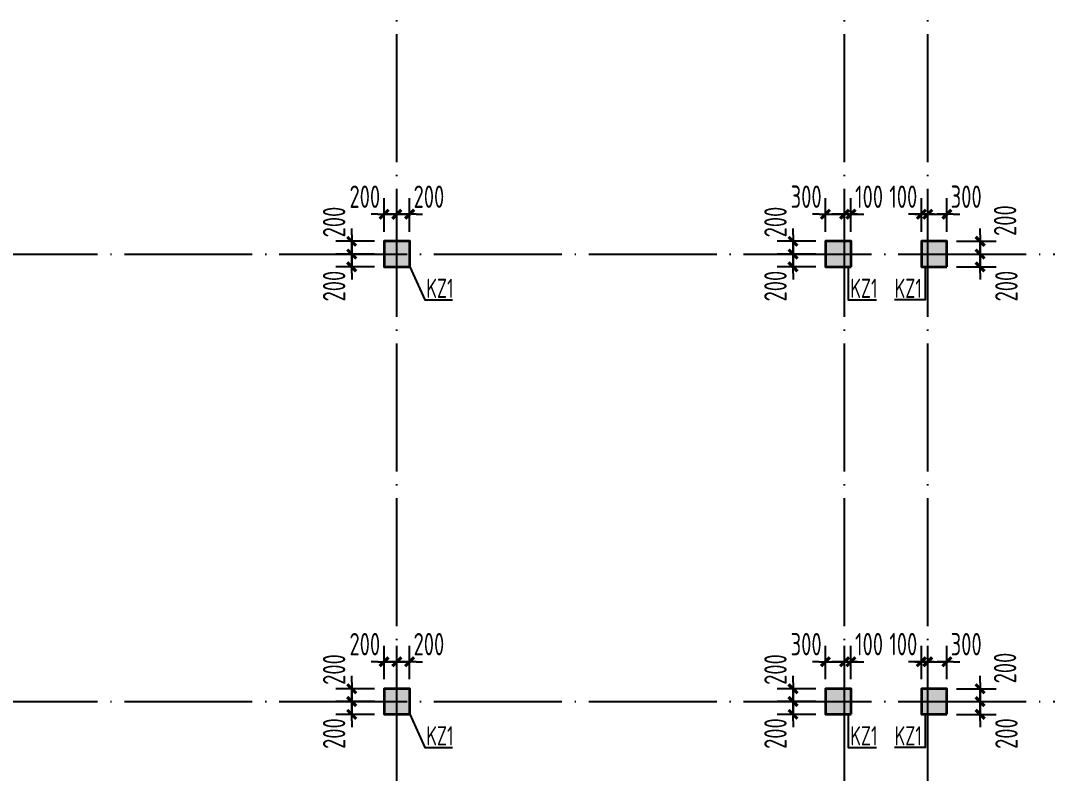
# Model space of a CAD drawing. Extents: x 8243024 to 8945023, y 669070 to 951310.
# Drawn here: x 8487378 to 8503434, y 757401 to 769180 of the extents above; entities that cross this region are included whole.
import ezdxf

# ---------------------------------------------------------------- set-up
doc = ezdxf.new("R2010")
doc.units = 0
doc.header["$LTSCALE"] = 1000
doc.linetypes.add('DOTE', pattern=[2.42, 2, -0.2, 0.02, -0.2])
doc.layers.get('0').update_dxf_attribs({"linetype": 'CONTINUOUS'})
doc.layers.get('Defpoints').update_dxf_attribs({"linetype": 'CONTINUOUS'})
for name, color, linetype in [('DIM', 3, 'CONTINUOUS'), ('DOTE', 1, 'DOTE'), ('PUB_TEXT', 7, 'CONTINUOUS'), ('柱涂实', 54, 'CONTINUOUS')]:
    doc.layers.add(name, color=color, linetype=linetype)
doc.layers.add('柱', color=2, linetype='CONTINUOUS', lineweight=35)
doc.styles.add('HZTXT', font='tssdeng.shx', dxfattribs={"width": 0.75, "bigfont": 'HZTXT.shx'})
doc.styles.add('TSSD_Dimension', font='Tssdeng.shx', dxfattribs={"width": 0.7, "bigfont": 'tssdchn.shx'})
doc.dimstyles.new('TSSD_100_100$0', dxfattribs={"dimtxt": 350, "dimasz": 100, "dimexe": 250, "dimexo": 150, "dimgap": 100, "dimtad": 1, "dimdec": 0, "dimzin": 0, "dimdsep": 46, "dimtxsty": 'TSSD_Dimension', "dimblk": '_TSDBK', "dimblk1": '_TSDBK', "dimblk2": '_TSDBK', "dimsah": 1, "dimcen": 0, "dimclrt": 7, "dimadec": 0, "dimazin": 0, "dimtfac": 1, "dimtdec": 0, "dimtix": 1, "dimtmove": 2, "dimatfit": 3, "dimldrblk": '_TSDBK', "dimfxl": 0, "dimtolj": 1, "dimtzin": 0, "dimarcsym": 0})

# ---------------------------------------------------------------- blocks, each defined once
blk = doc.blocks.new('_TSDBK')
blk.add_line((-1, 0), (1.5, 0))
at = {"const_width": 0.5}
blk.add_lwpolyline([(-0.7, -0.7), (0.7, 0.7)], dxfattribs=at)
blk = doc.blocks.new('*D2154')
at = {"layer": 'Defpoints', "color": 0}
for p in [(8499962, 765726), (8499456, 765526), (8499962, 765526)]:
    blk.add_point(p, dxfattribs=at)
at = {"layer": 'DIM', "color": 0, "lineweight": -2}
for p, q in [((8499456, 765826), (8499456, 765926)), ((8499812, 765726), (8499206, 765726)), ((8499456, 765726), (8499456, 765526)), ((8499812, 765526), (8499206, 765526)), ((8499456, 765426), (8499456, 765326))]:
    blk.add_line(p, q, dxfattribs=at)
at = {"layer": 'DIM', "color": 0, "lineweight": -2, "xscale": 100, "yscale": 100, "zscale": 100}
for p, rotation in [((8499456, 765726), 270), ((8499456, 765526), 90)]:
    blk.add_blockref('_TSDBK', p, dxfattribs=dict(at, rotation=rotation))
at = {"layer": 'DIM', "color": 7, "insert": (8499181, 766027), "char_height": 350, "attachment_point": 5, "rotation": 90, "style": 'TSSD_Dimension'}
blk.add_mtext('\\A1;200', dxfattribs=at)
blk = doc.blocks.new('*D2155')
at = {"layer": 'Defpoints', "color": 0}
for p in [(8499962, 765526), (8499456, 765326), (8499962, 765326)]:
    blk.add_point(p, dxfattribs=at)
at = {"layer": 'DIM', "color": 0, "lineweight": -2}
for p, q in [((8499456, 765626), (8499456, 765726)), ((8499812, 765526), (8499206, 765526)), ((8499456, 765526), (8499456, 765326)), ((8499812, 765326), (8499206, 765326)), ((8499456, 765226), (8499456, 765126))]:
    blk.add_line(p, q, dxfattribs=at)
at = {"layer": 'DIM', "color": 0, "lineweight": -2, "xscale": 100, "yscale": 100, "zscale": 100}
for p, rotation in [((8499456, 765526), 270), ((8499456, 765326), 90)]:
    blk.add_blockref('_TSDBK', p, dxfattribs=dict(at, rotation=rotation))
at = {"layer": 'DIM', "color": 7, "insert": (8499181, 765025), "char_height": 350, "attachment_point": 5, "rotation": 90, "style": 'TSSD_Dimension'}
blk.add_mtext('\\A1;200', dxfattribs=at)
blk = doc.blocks.new('*D2156')
at = {"layer": 'Defpoints', "color": 0}
for p in [(8500362, 766149), (8500262, 765726), (8500362, 765726)]:
    blk.add_point(p, dxfattribs=at)
at = {"layer": 'DIM', "color": 0, "lineweight": -2}
for p, q in [((8500262, 765876), (8500262, 766399)), ((8500362, 765876), (8500362, 766399)), ((8500162, 766149), (8500062, 766149)), ((8500262, 766149), (8500362, 766149)), ((8500462, 766149), (8500562, 766149))]:
    blk.add_line(p, q, dxfattribs=at)
at = {"layer": 'DIM', "color": 0, "lineweight": -2, "xscale": 100, "yscale": 100, "zscale": 100}
blk.add_blockref('_TSDBK', (8500262, 766149), dxfattribs=at)
at = {"layer": 'DIM', "color": 0, "lineweight": -2, "xscale": 100, "yscale": 100, "zscale": 100, "rotation": 180}
blk.add_blockref('_TSDBK', (8500362, 766149), dxfattribs=at)
at = {"layer": 'DIM', "color": 7, "insert": (8500645, 766424), "char_height": 350, "attachment_point": 5, "style": 'TSSD_Dimension'}
blk.add_mtext('\\A1;100', dxfattribs=at)
blk = doc.blocks.new('*D2157')
at = {"layer": 'Defpoints', "color": 0}
for p in [(8500262, 766149), (8499962, 765726), (8500262, 765726)]:
    blk.add_point(p, dxfattribs=at)
at = {"layer": 'DIM', "color": 0, "lineweight": -2}
for p, q in [((8499962, 765876), (8499962, 766399)), ((8500262, 765876), (8500262, 766399)), ((8499862, 766149), (8499762, 766149)), ((8499962, 766149), (8500262, 766149)), ((8500362, 766149), (8500462, 766149))]:
    blk.add_line(p, q, dxfattribs=at)
at = {"layer": 'DIM', "color": 0, "lineweight": -2, "xscale": 100, "yscale": 100, "zscale": 100}
blk.add_blockref('_TSDBK', (8499962, 766149), dxfattribs=at)
at = {"layer": 'DIM', "color": 0, "lineweight": -2, "xscale": 100, "yscale": 100, "zscale": 100, "rotation": 180}
blk.add_blockref('_TSDBK', (8500262, 766149), dxfattribs=at)
at = {"layer": 'DIM', "color": 7, "insert": (8499661, 766424), "char_height": 350, "attachment_point": 5, "style": 'TSSD_Dimension'}
blk.add_mtext('\\A1;300', dxfattribs=at)
blk = doc.blocks.new('*D2158')
at = {"layer": 'Defpoints', "color": 0}
for p in [(8501862, 766149), (8501562, 765726), (8501862, 765726)]:
    blk.add_point(p, dxfattribs=at)
at = {"layer": 'DIM', "color": 0, "lineweight": -2}
for p, q in [((8501562, 765876), (8501562, 766399)), ((8501862, 765876), (8501862, 766399)), ((8501462, 766149), (8501362, 766149)), ((8501562, 766149), (8501862, 766149)), ((8501962, 766149), (8502062, 766149))]:
    blk.add_line(p, q, dxfattribs=at)
at = {"layer": 'DIM', "color": 0, "lineweight": -2, "xscale": 100, "yscale": 100, "zscale": 100}
blk.add_blockref('_TSDBK', (8501562, 766149), dxfattribs=at)
at = {"layer": 'DIM', "color": 0, "lineweight": -2, "xscale": 100, "yscale": 100, "zscale": 100, "rotation": 180}
blk.add_blockref('_TSDBK', (8501862, 766149), dxfattribs=at)
at = {"layer": 'DIM', "color": 7, "insert": (8502163, 766424), "char_height": 350, "attachment_point": 5, "style": 'TSSD_Dimension'}
blk.add_mtext('\\A1;300', dxfattribs=at)
blk = doc.blocks.new('*D2159')
at = {"layer": 'Defpoints', "color": 0}
for p in [(8501562, 766149), (8501462, 765726), (8501562, 765726)]:
    blk.add_point(p, dxfattribs=at)
at = {"layer": 'DIM', "color": 0, "lineweight": -2}
for p, q in [((8501462, 765876), (8501462, 766399)), ((8501562, 765876), (8501562, 766399)), ((8501362, 766149), (8501262, 766149)), ((8501462, 766149), (8501562, 766149)), ((8501662, 766149), (8501762, 766149))]:
    blk.add_line(p, q, dxfattribs=at)
at = {"layer": 'DIM', "color": 0, "lineweight": -2, "xscale": 100, "yscale": 100, "zscale": 100}
blk.add_blockref('_TSDBK', (8501462, 766149), dxfattribs=at)
at = {"layer": 'DIM', "color": 0, "lineweight": -2, "xscale": 100, "yscale": 100, "zscale": 100, "rotation": 180}
blk.add_blockref('_TSDBK', (8501562, 766149), dxfattribs=at)
at = {"layer": 'DIM', "color": 7, "insert": (8501180, 766424), "char_height": 350, "attachment_point": 5, "style": 'TSSD_Dimension'}
blk.add_mtext('\\A1;100', dxfattribs=at)
blk = doc.blocks.new('*D2160')
at = {"layer": 'Defpoints', "color": 0}
for p in [(8501862, 765726), (8501862, 765526), (8502381, 765526)]:
    blk.add_point(p, dxfattribs=at)
at = {"layer": 'DIM', "color": 0, "lineweight": -2}
for p, q in [((8502381, 765826), (8502381, 765926)), ((8502012, 765726), (8502631, 765726)), ((8502381, 765726), (8502381, 765526)), ((8502012, 765526), (8502631, 765526)), ((8502381, 765426), (8502381, 765326))]:
    blk.add_line(p, q, dxfattribs=at)
at = {"layer": 'DIM', "color": 0, "lineweight": -2, "xscale": 100, "yscale": 100, "zscale": 100}
for p, rotation in [((8502381, 765726), 270), ((8502381, 765526), 90)]:
    blk.add_blockref('_TSDBK', p, dxfattribs=dict(at, rotation=rotation))
at = {"layer": 'DIM', "color": 7, "insert": (8502771, 766050), "char_height": 350, "attachment_point": 5, "rotation": 90, "style": 'TSSD_Dimension'}
blk.add_mtext('\\A1;200', dxfattribs=at)
blk = doc.blocks.new('*D2161')
at = {"layer": 'Defpoints', "color": 0}
for p in [(8501862, 765526), (8501862, 765326), (8502381, 765326)]:
    blk.add_point(p, dxfattribs=at)
at = {"layer": 'DIM', "color": 0, "lineweight": -2}
for p, q in [((8502381, 765626), (8502381, 765726)), ((8502012, 765526), (8502631, 765526)), ((8502381, 765526), (8502381, 765326)), ((8502012, 765326), (8502631, 765326)), ((8502381, 765226), (8502381, 765126))]:
    blk.add_line(p, q, dxfattribs=at)
at = {"layer": 'DIM', "color": 0, "lineweight": -2, "xscale": 100, "yscale": 100, "zscale": 100}
for p, rotation in [((8502381, 765526), 270), ((8502381, 765326), 90)]:
    blk.add_blockref('_TSDBK', p, dxfattribs=dict(at, rotation=rotation))
at = {"layer": 'DIM', "color": 7, "insert": (8502792, 765025), "char_height": 350, "attachment_point": 5, "rotation": 90, "style": 'TSSD_Dimension'}
blk.add_mtext('\\A1;200', dxfattribs=at)
blk = doc.blocks.new('*D2162')
at = {"layer": 'Defpoints', "color": 0}
for p in [(8499962, 758726), (8499456, 758526), (8499962, 758526)]:
    blk.add_point(p, dxfattribs=at)
at = {"layer": 'DIM', "color": 0, "lineweight": -2}
for p, q in [((8499456, 758826), (8499456, 758926)), ((8499812, 758726), (8499206, 758726)), ((8499456, 758726), (8499456, 758526)), ((8499812, 758526), (8499206, 758526)), ((8499456, 758426), (8499456, 758326))]:
    blk.add_line(p, q, dxfattribs=at)
at = {"layer": 'DIM', "color": 0, "lineweight": -2, "xscale": 100, "yscale": 100, "zscale": 100}
for p, rotation in [((8499456, 758726), 270), ((8499456, 758526), 90)]:
    blk.add_blockref('_TSDBK', p, dxfattribs=dict(at, rotation=rotation))
at = {"layer": 'DIM', "color": 7, "insert": (8499181, 759027), "char_height": 350, "attachment_point": 5, "rotation": 90, "style": 'TSSD_Dimension'}
blk.add_mtext('\\A1;200', dxfattribs=at)
blk = doc.blocks.new('*D2163')
at = {"layer": 'Defpoints', "color": 0}
for p in [(8499962, 758526), (8499456, 758326), (8499962, 758326)]:
    blk.add_point(p, dxfattribs=at)
at = {"layer": 'DIM', "color": 0, "lineweight": -2}
for p, q in [((8499456, 758626), (8499456, 758726)), ((8499812, 758526), (8499206, 758526)), ((8499456, 758526), (8499456, 758326)), ((8499812, 758326), (8499206, 758326)), ((8499456, 758226), (8499456, 758126))]:
    blk.add_line(p, q, dxfattribs=at)
at = {"layer": 'DIM', "color": 0, "lineweight": -2, "xscale": 100, "yscale": 100, "zscale": 100}
for p, rotation in [((8499456, 758526), 270), ((8499456, 758326), 90)]:
    blk.add_blockref('_TSDBK', p, dxfattribs=dict(at, rotation=rotation))
at = {"layer": 'DIM', "color": 7, "insert": (8499181, 758025), "char_height": 350, "attachment_point": 5, "rotation": 90, "style": 'TSSD_Dimension'}
blk.add_mtext('\\A1;200', dxfattribs=at)
blk = doc.blocks.new('*D2164')
at = {"layer": 'Defpoints', "color": 0}
for p in [(8500362, 759149), (8500262, 758726), (8500362, 758726)]:
    blk.add_point(p, dxfattribs=at)
at = {"layer": 'DIM', "color": 0, "lineweight": -2}
for p, q in [((8500262, 758876), (8500262, 759399)), ((8500362, 758876), (8500362, 759399)), ((8500162, 759149), (8500062, 759149)), ((8500262, 759149), (8500362, 759149)), ((8500462, 759149), (8500562, 759149))]:
    blk.add_line(p, q, dxfattribs=at)
at = {"layer": 'DIM', "color": 0, "lineweight": -2, "xscale": 100, "yscale": 100, "zscale": 100}
blk.add_blockref('_TSDBK', (8500262, 759149), dxfattribs=at)
at = {"layer": 'DIM', "color": 0, "lineweight": -2, "xscale": 100, "yscale": 100, "zscale": 100, "rotation": 180}
blk.add_blockref('_TSDBK', (8500362, 759149), dxfattribs=at)
at = {"layer": 'DIM', "color": 7, "insert": (8500645, 759424), "char_height": 350, "attachment_point": 5, "style": 'TSSD_Dimension'}
blk.add_mtext('\\A1;100', dxfattribs=at)
blk = doc.blocks.new('*D2165')
at = {"layer": 'Defpoints', "color": 0}
for p in [(8500262, 759149), (8499962, 758726), (8500262, 758726)]:
    blk.add_point(p, dxfattribs=at)
at = {"layer": 'DIM', "color": 0, "lineweight": -2}
for p, q in [((8499962, 758876), (8499962, 759399)), ((8500262, 758876), (8500262, 759399)), ((8499862, 759149), (8499762, 759149)), ((8499962, 759149), (8500262, 759149)), ((8500362, 759149), (8500462, 759149))]:
    blk.add_line(p, q, dxfattribs=at)
at = {"layer": 'DIM', "color": 0, "lineweight": -2, "xscale": 100, "yscale": 100, "zscale": 100}
blk.add_blockref('_TSDBK', (8499962, 759149), dxfattribs=at)
at = {"layer": 'DIM', "color": 0, "lineweight": -2, "xscale": 100, "yscale": 100, "zscale": 100, "rotation": 180}
blk.add_blockref('_TSDBK', (8500262, 759149), dxfattribs=at)
at = {"layer": 'DIM', "color": 7, "insert": (8499661, 759424), "char_height": 350, "attachment_point": 5, "style": 'TSSD_Dimension'}
blk.add_mtext('\\A1;300', dxfattribs=at)
blk = doc.blocks.new('*D2166')
at = {"layer": 'Defpoints', "color": 0}
for p in [(8501862, 759149), (8501562, 758726), (8501862, 758726)]:
    blk.add_point(p, dxfattribs=at)
at = {"layer": 'DIM', "color": 0, "lineweight": -2}
for p, q in [((8501562, 758876), (8501562, 759399)), ((8501862, 758876), (8501862, 759399)), ((8501462, 759149), (8501362, 759149)), ((8501562, 759149), (8501862, 759149)), ((8501962, 759149), (8502062, 759149))]:
    blk.add_line(p, q, dxfattribs=at)
at = {"layer": 'DIM', "color": 0, "lineweight": -2, "xscale": 100, "yscale": 100, "zscale": 100}
blk.add_blockref('_TSDBK', (8501562, 759149), dxfattribs=at)
at = {"layer": 'DIM', "color": 0, "lineweight": -2, "xscale": 100, "yscale": 100, "zscale": 100, "rotation": 180}
blk.add_blockref('_TSDBK', (8501862, 759149), dxfattribs=at)
at = {"layer": 'DIM', "color": 7, "insert": (8502163, 759424), "char_height": 350, "attachment_point": 5, "style": 'TSSD_Dimension'}
blk.add_mtext('\\A1;300', dxfattribs=at)
blk = doc.blocks.new('*D2167')
at = {"layer": 'Defpoints', "color": 0}
for p in [(8501562, 759149), (8501462, 758726), (8501562, 758726)]:
    blk.add_point(p, dxfattribs=at)
at = {"layer": 'DIM', "color": 0, "lineweight": -2}
for p, q in [((8501462, 758876), (8501462, 759399)), ((8501562, 758876), (8501562, 759399)), ((8501362, 759149), (8501262, 759149)), ((8501462, 759149), (8501562, 759149)), ((8501662, 759149), (8501762, 759149))]:
    blk.add_line(p, q, dxfattribs=at)
at = {"layer": 'DIM', "color": 0, "lineweight": -2, "xscale": 100, "yscale": 100, "zscale": 100}
blk.add_blockref('_TSDBK', (8501462, 759149), dxfattribs=at)
at = {"layer": 'DIM', "color": 0, "lineweight": -2, "xscale": 100, "yscale": 100, "zscale": 100, "rotation": 180}
blk.add_blockref('_TSDBK', (8501562, 759149), dxfattribs=at)
at = {"layer": 'DIM', "color": 7, "insert": (8501180, 759424), "char_height": 350, "attachment_point": 5, "style": 'TSSD_Dimension'}
blk.add_mtext('\\A1;100', dxfattribs=at)
blk = doc.blocks.new('*D2168')
at = {"layer": 'Defpoints', "color": 0}
for p in [(8501862, 758726), (8501862, 758526), (8502381, 758526)]:
    blk.add_point(p, dxfattribs=at)
at = {"layer": 'DIM', "color": 0, "lineweight": -2}
for p, q in [((8502381, 758826), (8502381, 758926)), ((8502012, 758726), (8502631, 758726)), ((8502381, 758726), (8502381, 758526)), ((8502012, 758526), (8502631, 758526)), ((8502381, 758426), (8502381, 758326))]:
    blk.add_line(p, q, dxfattribs=at)
at = {"layer": 'DIM', "color": 0, "lineweight": -2, "xscale": 100, "yscale": 100, "zscale": 100}
for p, rotation in [((8502381, 758726), 270), ((8502381, 758526), 90)]:
    blk.add_blockref('_TSDBK', p, dxfattribs=dict(at, rotation=rotation))
at = {"layer": 'DIM', "color": 7, "insert": (8502771, 759050), "char_height": 350, "attachment_point": 5, "rotation": 90, "style": 'TSSD_Dimension'}
blk.add_mtext('\\A1;200', dxfattribs=at)
blk = doc.blocks.new('*D2169')
at = {"layer": 'Defpoints', "color": 0}
for p in [(8501862, 758526), (8501862, 758326), (8502381, 758326)]:
    blk.add_point(p, dxfattribs=at)
at = {"layer": 'DIM', "color": 0, "lineweight": -2}
for p, q in [((8502381, 758626), (8502381, 758726)), ((8502012, 758526), (8502631, 758526)), ((8502381, 758526), (8502381, 758326)), ((8502012, 758326), (8502631, 758326)), ((8502381, 758226), (8502381, 758126))]:
    blk.add_line(p, q, dxfattribs=at)
at = {"layer": 'DIM', "color": 0, "lineweight": -2, "xscale": 100, "yscale": 100, "zscale": 100}
for p, rotation in [((8502381, 758526), 270), ((8502381, 758326), 90)]:
    blk.add_blockref('_TSDBK', p, dxfattribs=dict(at, rotation=rotation))
at = {"layer": 'DIM', "color": 7, "insert": (8502792, 758025), "char_height": 350, "attachment_point": 5, "rotation": 90, "style": 'TSSD_Dimension'}
blk.add_mtext('\\A1;200', dxfattribs=at)
blk = doc.blocks.new('*D2402')
at = {"layer": 'Defpoints', "color": 0}
for p in [(8493062, 765726), (8492556, 765526), (8493062, 765526)]:
    blk.add_point(p, dxfattribs=at)
at = {"layer": 'DIM', "color": 0, "lineweight": -2}
for p, q in [((8492556, 765826), (8492556, 765926)), ((8492912, 765726), (8492306, 765726)), ((8492556, 765726), (8492556, 765526)), ((8492912, 765526), (8492306, 765526)), ((8492556, 765426), (8492556, 765326))]:
    blk.add_line(p, q, dxfattribs=at)
at = {"layer": 'DIM', "color": 0, "lineweight": -2, "xscale": 100, "yscale": 100, "zscale": 100}
for p, rotation in [((8492556, 765726), 270), ((8492556, 765526), 90)]:
    blk.add_blockref('_TSDBK', p, dxfattribs=dict(at, rotation=rotation))
at = {"layer": 'DIM', "color": 7, "insert": (8492281, 766027), "char_height": 350, "attachment_point": 5, "rotation": 90, "style": 'TSSD_Dimension'}
blk.add_mtext('\\A1;200', dxfattribs=at)
blk = doc.blocks.new('*D2403')
at = {"layer": 'Defpoints', "color": 0}
for p in [(8493062, 765526), (8492556, 765326), (8493062, 765326)]:
    blk.add_point(p, dxfattribs=at)
at = {"layer": 'DIM', "color": 0, "lineweight": -2}
for p, q in [((8492556, 765626), (8492556, 765726)), ((8492912, 765526), (8492306, 765526)), ((8492556, 765526), (8492556, 765326)), ((8492912, 765326), (8492306, 765326)), ((8492556, 765226), (8492556, 765126))]:
    blk.add_line(p, q, dxfattribs=at)
at = {"layer": 'DIM', "color": 0, "lineweight": -2, "xscale": 100, "yscale": 100, "zscale": 100}
for p, rotation in [((8492556, 765526), 270), ((8492556, 765326), 90)]:
    blk.add_blockref('_TSDBK', p, dxfattribs=dict(at, rotation=rotation))
at = {"layer": 'DIM', "color": 7, "insert": (8492281, 765025), "char_height": 350, "attachment_point": 5, "rotation": 90, "style": 'TSSD_Dimension'}
blk.add_mtext('\\A1;200', dxfattribs=at)
blk = doc.blocks.new('*D2404')
at = {"layer": 'Defpoints', "color": 0}
for p in [(8493462, 766149), (8493262, 765726), (8493462, 765726)]:
    blk.add_point(p, dxfattribs=at)
at = {"layer": 'DIM', "color": 0, "lineweight": -2}
for p, q in [((8493262, 765876), (8493262, 766399)), ((8493462, 765876), (8493462, 766399)), ((8493162, 766149), (8493062, 766149)), ((8493262, 766149), (8493462, 766149)), ((8493562, 766149), (8493662, 766149))]:
    blk.add_line(p, q, dxfattribs=at)
at = {"layer": 'DIM', "color": 0, "lineweight": -2, "xscale": 100, "yscale": 100, "zscale": 100}
blk.add_blockref('_TSDBK', (8493262, 766149), dxfattribs=at)
at = {"layer": 'DIM', "color": 0, "lineweight": -2, "xscale": 100, "yscale": 100, "zscale": 100, "rotation": 180}
blk.add_blockref('_TSDBK', (8493462, 766149), dxfattribs=at)
at = {"layer": 'DIM', "color": 7, "insert": (8493763, 766424), "char_height": 350, "attachment_point": 5, "style": 'TSSD_Dimension'}
blk.add_mtext('\\A1;200', dxfattribs=at)
blk = doc.blocks.new('*D2405')
at = {"layer": 'Defpoints', "color": 0}
for p in [(8493262, 766149), (8493062, 765726), (8493262, 765726)]:
    blk.add_point(p, dxfattribs=at)
at = {"layer": 'DIM', "color": 0, "lineweight": -2}
for p, q in [((8493062, 765876), (8493062, 766399)), ((8493262, 765876), (8493262, 766399)), ((8492962, 766149), (8492862, 766149)), ((8493062, 766149), (8493262, 766149)), ((8493362, 766149), (8493462, 766149))]:
    blk.add_line(p, q, dxfattribs=at)
at = {"layer": 'DIM', "color": 0, "lineweight": -2, "xscale": 100, "yscale": 100, "zscale": 100}
blk.add_blockref('_TSDBK', (8493062, 766149), dxfattribs=at)
at = {"layer": 'DIM', "color": 0, "lineweight": -2, "xscale": 100, "yscale": 100, "zscale": 100, "rotation": 180}
blk.add_blockref('_TSDBK', (8493262, 766149), dxfattribs=at)
at = {"layer": 'DIM', "color": 7, "insert": (8492761, 766424), "char_height": 350, "attachment_point": 5, "style": 'TSSD_Dimension'}
blk.add_mtext('\\A1;200', dxfattribs=at)
blk = doc.blocks.new('*D2406')
at = {"layer": 'Defpoints', "color": 0}
for p in [(8493062, 758726), (8492556, 758526), (8493062, 758526)]:
    blk.add_point(p, dxfattribs=at)
at = {"layer": 'DIM', "color": 0, "lineweight": -2}
for p, q in [((8492556, 758826), (8492556, 758926)), ((8492912, 758726), (8492306, 758726)), ((8492556, 758726), (8492556, 758526)), ((8492912, 758526), (8492306, 758526)), ((8492556, 758426), (8492556, 758326))]:
    blk.add_line(p, q, dxfattribs=at)
at = {"layer": 'DIM', "color": 0, "lineweight": -2, "xscale": 100, "yscale": 100, "zscale": 100}
for p, rotation in [((8492556, 758726), 270), ((8492556, 758526), 90)]:
    blk.add_blockref('_TSDBK', p, dxfattribs=dict(at, rotation=rotation))
at = {"layer": 'DIM', "color": 7, "insert": (8492281, 759027), "char_height": 350, "attachment_point": 5, "rotation": 90, "style": 'TSSD_Dimension'}
blk.add_mtext('\\A1;200', dxfattribs=at)
blk = doc.blocks.new('*D2407')
at = {"layer": 'Defpoints', "color": 0}
for p in [(8493062, 758526), (8492556, 758326), (8493062, 758326)]:
    blk.add_point(p, dxfattribs=at)
at = {"layer": 'DIM', "color": 0, "lineweight": -2}
for p, q in [((8492556, 758626), (8492556, 758726)), ((8492912, 758526), (8492306, 758526)), ((8492556, 758526), (8492556, 758326)), ((8492912, 758326), (8492306, 758326)), ((8492556, 758226), (8492556, 758126))]:
    blk.add_line(p, q, dxfattribs=at)
at = {"layer": 'DIM', "color": 0, "lineweight": -2, "xscale": 100, "yscale": 100, "zscale": 100}
for p, rotation in [((8492556, 758526), 270), ((8492556, 758326), 90)]:
    blk.add_blockref('_TSDBK', p, dxfattribs=dict(at, rotation=rotation))
at = {"layer": 'DIM', "color": 7, "insert": (8492281, 758025), "char_height": 350, "attachment_point": 5, "rotation": 90, "style": 'TSSD_Dimension'}
blk.add_mtext('\\A1;200', dxfattribs=at)
blk = doc.blocks.new('*D2408')
at = {"layer": 'Defpoints', "color": 0}
for p in [(8493462, 759149), (8493262, 758726), (8493462, 758726)]:
    blk.add_point(p, dxfattribs=at)
at = {"layer": 'DIM', "color": 0, "lineweight": -2}
for p, q in [((8493262, 758876), (8493262, 759399)), ((8493462, 758876), (8493462, 759399)), ((8493162, 759149), (8493062, 759149)), ((8493262, 759149), (8493462, 759149)), ((8493562, 759149), (8493662, 759149))]:
    blk.add_line(p, q, dxfattribs=at)
at = {"layer": 'DIM', "color": 0, "lineweight": -2, "xscale": 100, "yscale": 100, "zscale": 100}
blk.add_blockref('_TSDBK', (8493262, 759149), dxfattribs=at)
at = {"layer": 'DIM', "color": 0, "lineweight": -2, "xscale": 100, "yscale": 100, "zscale": 100, "rotation": 180}
blk.add_blockref('_TSDBK', (8493462, 759149), dxfattribs=at)
at = {"layer": 'DIM', "color": 7, "insert": (8493763, 759424), "char_height": 350, "attachment_point": 5, "style": 'TSSD_Dimension'}
blk.add_mtext('\\A1;200', dxfattribs=at)
blk = doc.blocks.new('*D2409')
at = {"layer": 'Defpoints', "color": 0}
for p in [(8493262, 759149), (8493062, 758726), (8493262, 758726)]:
    blk.add_point(p, dxfattribs=at)
at = {"layer": 'DIM', "color": 0, "lineweight": -2}
for p, q in [((8493062, 758876), (8493062, 759399)), ((8493262, 758876), (8493262, 759399)), ((8492962, 759149), (8492862, 759149)), ((8493062, 759149), (8493262, 759149)), ((8493362, 759149), (8493462, 759149))]:
    blk.add_line(p, q, dxfattribs=at)
at = {"layer": 'DIM', "color": 0, "lineweight": -2, "xscale": 100, "yscale": 100, "zscale": 100}
blk.add_blockref('_TSDBK', (8493062, 759149), dxfattribs=at)
at = {"layer": 'DIM', "color": 0, "lineweight": -2, "xscale": 100, "yscale": 100, "zscale": 100, "rotation": 180}
blk.add_blockref('_TSDBK', (8493262, 759149), dxfattribs=at)
at = {"layer": 'DIM', "color": 7, "insert": (8492761, 759424), "char_height": 350, "attachment_point": 5, "style": 'TSSD_Dimension'}
blk.add_mtext('\\A1;200', dxfattribs=at)

msp = doc.modelspace()

# ---------------------------------------------------------------- hatches: boundary and pattern name
at = {"layer": '柱涂实'}
for points in [[(8493462.3, 765326.2), (8493462.3, 765726.2), (8493062.3, 765726.2), (8493062.3, 765326.2)], [(8500362.3, 765326.2), (8500362.3, 765726.2), (8499962.3, 765726.2), (8499962.3, 765326.2)], [(8501862.3, 765326.2), (8501862.3, 765726.2), (8501462.3, 765726.2), (8501462.3, 765326.2)], [(8493462.3, 758326.2), (8493462.3, 758726.2), (8493062.3, 758726.2), (8493062.3, 758326.2)], [(8500362.3, 758326.2), (8500362.3, 758726.2), (8499962.3, 758726.2), (8499962.3, 758326.2)], [(8501862.3, 758326.2), (8501862.3, 758726.2), (8501462.3, 758726.2), (8501462.3, 758326.2)]]:
    msp.add_hatch(color=256, dxfattribs=at).paths.add_polyline_path(points)

# ---------------------------------------------------------------- linework, layer by layer
at = {"layer": 'DOTE'}
for p, q in [((8493262.3, 750026.2), (8493262.3, 795026.2)), ((8500262.3, 750026.2), (8500262.3, 795026.2)), ((8501562.3, 750026.2), (8501562.3, 795026.2)), ((8435762.3, 765526.2), (8566062.3, 765526.2)), ((8435762.3, 758526.2), (8566062.3, 758526.2))]:
    msp.add_line(p, q, dxfattribs=at)
at = {"layer": 'PUB_TEXT', "color": 7}
for points in [[(8493462.3, 765326.2), (8493701.7, 764808.4), (8494130.4, 764808.4)], [(8500317.6, 765326.2), (8500317.6, 764808.4), (8500762.2, 764808.4)], [(8501520.8, 765326.2), (8501520.8, 764808.4), (8501041.9, 764808.4)], [(8493462.3, 758326.2), (8493701.7, 757808.4), (8494130.4, 757808.4)], [(8500317.6, 758326.2), (8500317.6, 757808.4), (8500762.2, 757808.4)], [(8501520.8, 758326.2), (8501520.8, 757808.4), (8501041.9, 757808.4)]]:
    msp.add_lwpolyline(points, dxfattribs=at)
at = {"layer": '柱'}
for points in [[(8493462.3, 765326.2), (8493462.3, 765726.2), (8493062.3, 765726.2), (8493062.3, 765326.2)], [(8500362.3, 765326.2), (8500362.3, 765726.2), (8499962.3, 765726.2), (8499962.3, 765326.2)], [(8501862.3, 765326.2), (8501862.3, 765726.2), (8501462.3, 765726.2), (8501462.3, 765326.2)], [(8493462.3, 758326.2), (8493462.3, 758726.2), (8493062.3, 758726.2), (8493062.3, 758326.2)], [(8500362.3, 758326.2), (8500362.3, 758726.2), (8499962.3, 758726.2), (8499962.3, 758326.2)], [(8501862.3, 758326.2), (8501862.3, 758726.2), (8501462.3, 758726.2), (8501462.3, 758326.2)]]:
    msp.add_lwpolyline(points, close=True, dxfattribs=at)
at = {"layer": '柱涂实', "linetype": 'Continuous'}
for points in [[(8493462.3, 765326.2), (8493462.3, 765726.2), (8493062.3, 765726.2), (8493062.3, 765326.2)], [(8500362.3, 765326.2), (8500362.3, 765726.2), (8499962.3, 765726.2), (8499962.3, 765326.2)], [(8501862.3, 765326.2), (8501862.3, 765726.2), (8501462.3, 765726.2), (8501462.3, 765326.2)], [(8493462.3, 758326.2), (8493462.3, 758726.2), (8493062.3, 758726.2), (8493062.3, 758326.2)], [(8500362.3, 758326.2), (8500362.3, 758726.2), (8499962.3, 758726.2), (8499962.3, 758326.2)], [(8501862.3, 758326.2), (8501862.3, 758726.2), (8501462.3, 758726.2), (8501462.3, 758326.2)]]:
    msp.add_lwpolyline(points, close=True, dxfattribs=at)

# ---------------------------------------------------------------- texts
at = {"layer": 'PUB_TEXT', "color": 6, "style": 'HZTXT', "width": 0.7}
for p in [(8493723.3, 764840.4), (8500352.2, 764840.4), (8501044.9, 764840.4), (8493723.3, 757840.4), (8500352.2, 757840.4), (8501044.9, 757840.4)]:
    msp.add_text('KZ1', height=300, dxfattribs=at).set_placement(p)

# ---------------------------------------------------------------- dimensions: what is measured, and where the dimension line sits
at = {"layer": 'DIM'}
for base, p1, p2, picture, middle in [((8493262.3, 766149), (8493062.3, 765726.2), (8493262.3, 765726.2), '*D2405', (8492761.2, 766424)), ((8493462.3, 766149), (8493262.3, 765726.2), (8493462.3, 765726.2), '*D2404', (8493763.4, 766424)), ((8500262.3, 766149), (8499962.3, 765726.2), (8500262.3, 765726.2), '*D2157', (8499661.2, 766424)), ((8500362.3, 766149), (8500262.3, 765726.2), (8500362.3, 765726.2), '*D2156', (8500644.5, 766424)), ((8501562.3, 766149), (8501462.3, 765726.2), (8501562.3, 765726.2), '*D2159', (8501180.1, 766424)), ((8501862.3, 766149), (8501562.3, 765726.2), (8501862.3, 765726.2), '*D2158', (8502163.4, 766424)), ((8493262.3, 759149), (8493062.3, 758726.2), (8493262.3, 758726.2), '*D2409', (8492761.2, 759424)), ((8493462.3, 759149), (8493262.3, 758726.2), (8493462.3, 758726.2), '*D2408', (8493763.4, 759424)), ((8500262.3, 759149), (8499962.3, 758726.2), (8500262.3, 758726.2), '*D2165', (8499661.2, 759424)), ((8500362.3, 759149), (8500262.3, 758726.2), (8500362.3, 758726.2), '*D2164', (8500644.5, 759424)), ((8501562.3, 759149), (8501462.3, 758726.2), (8501562.3, 758726.2), '*D2167', (8501180.1, 759424)), ((8501862.3, 759149), (8501562.3, 758726.2), (8501862.3, 758726.2), '*D2166', (8502163.4, 759424))]:
    dim = msp.add_linear_dim(base=base, p1=p1, p2=p2, dimstyle='TSSD_100_100$0', dxfattribs=at)
    dim.commit()
    dim.dimension.update_dxf_attribs({"geometry": picture, "text_midpoint": middle, "dimtype": 160})
for base, p1, p2, picture, middle in [((8492556.2, 765526.2), (8493062.3, 765726.2), (8493062.3, 765526.2), '*D2402', (8492281.2, 766027.3)), ((8499456.2, 765526.2), (8499962.3, 765726.2), (8499962.3, 765526.2), '*D2154', (8499181.2, 766027.3)), ((8502380.6, 765526.2), (8501862.3, 765726.2), (8501862.3, 765526.2), '*D2160', (8502771.2, 766050.5)), ((8492556.2, 765326.2), (8493062.3, 765526.2), (8493062.3, 765326.2), '*D2403', (8492281.2, 765025.1)), ((8499456.2, 765326.2), (8499962.3, 765526.2), (8499962.3, 765326.2), '*D2155', (8499181.2, 765025.1)), ((8502380.6, 765326.2), (8501862.3, 765526.2), (8501862.3, 765326.2), '*D2161', (8502792.5, 765025.1)), ((8502380.6, 758526.2), (8501862.3, 758726.2), (8501862.3, 758526.2), '*D2168', (8502771.2, 759050.5)), ((8492556.2, 758526.2), (8493062.3, 758726.2), (8493062.3, 758526.2), '*D2406', (8492281.2, 759027.3)), ((8499456.2, 758526.2), (8499962.3, 758726.2), (8499962.3, 758526.2), '*D2162', (8499181.2, 759027.3)), ((8492556.2, 758326.2), (8493062.3, 758526.2), (8493062.3, 758326.2), '*D2407', (8492281.2, 758025.1)), ((8499456.2, 758326.2), (8499962.3, 758526.2), (8499962.3, 758326.2), '*D2163', (8499181.2, 758025.1)), ((8502380.6, 758326.2), (8501862.3, 758526.2), (8501862.3, 758326.2), '*D2169', (8502792.5, 758025.1))]:
    dim = msp.add_linear_dim(base=base, p1=p1, p2=p2, angle=90, dimstyle='TSSD_100_100$0', dxfattribs=at)
    dim.commit()
    dim.dimension.update_dxf_attribs({"geometry": picture, "text_midpoint": middle, "dimtype": 160})

doc.saveas('drawing.dxf')
